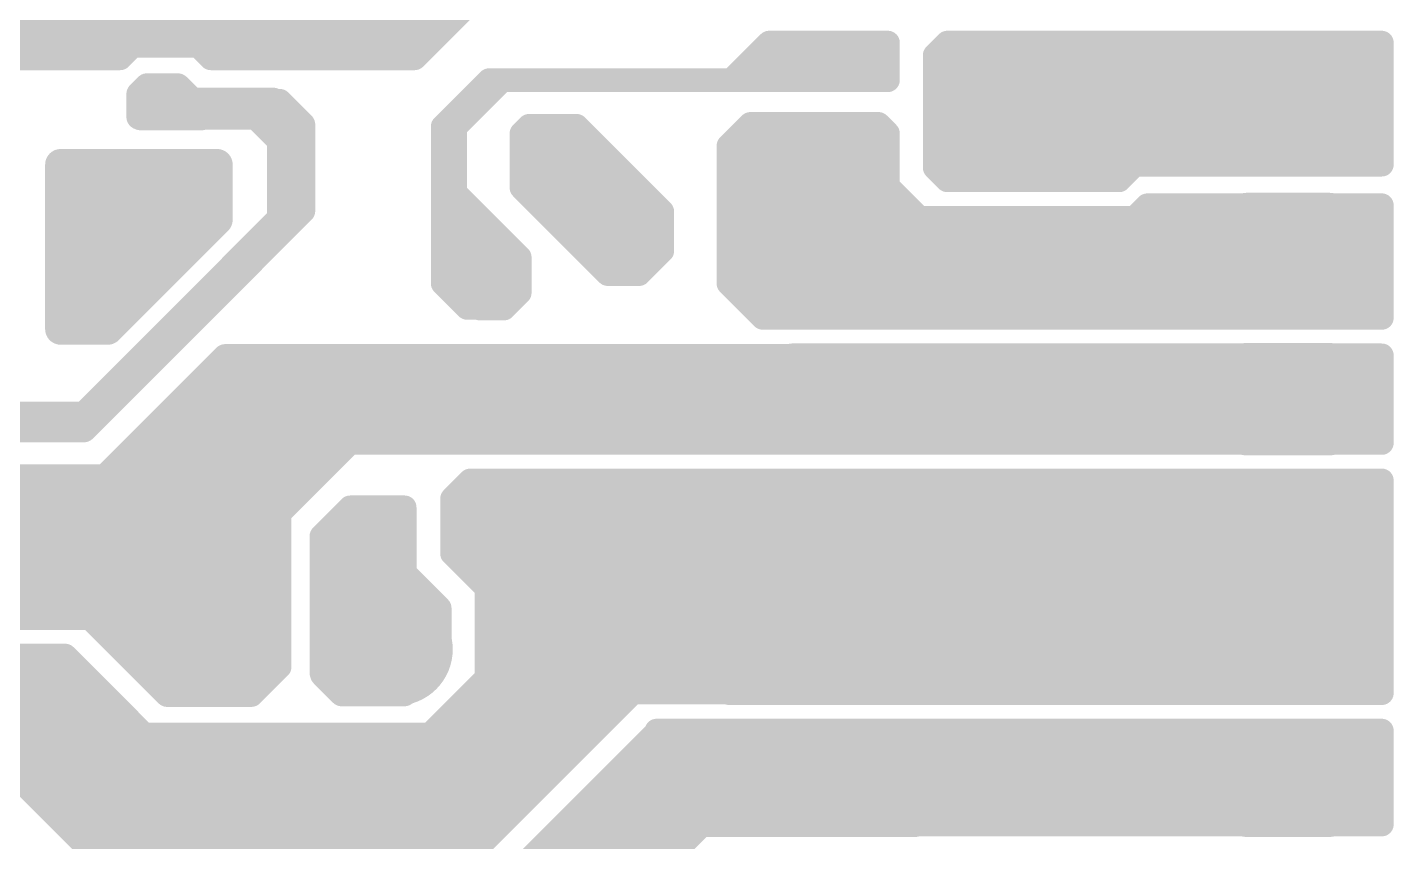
# Model space of a CAD drawing. Extents: x 13 to 23.9, y 0.2 to 11.6.
# Drawn here: x 21.697 to 23.882, y 8.892 to 10.194 of the extents above; entities that cross this region are included whole.
import ezdxf

# ---------------------------------------------------------------- set-up
doc = ezdxf.new("R2010")
doc.units = 0
doc.header["$MEASUREMENT"] = 0
doc.layers.add('BOTTOM', color=250, linetype='Continuous')
doc.layers.get('0').off()

# ---------------------------------------------------------------- blocks, each defined once
blk = doc.blocks.new('UNIT_DISC')
at = {"linetype": 'Continuous', "const_width": 0.5}
blk.add_lwpolyline([(0.25, 0, 1), (-0.25, 0, 1)], format="xyb", close=True, dxfattribs=at)
blk = doc.blocks.new('SHAPE_EL_1400_1400_0_0_0_0')
at = {"xscale": 0.14, "yscale": 0.14, "zscale": 0.14}
blk.add_blockref('UNIT_DISC', (0, 0), dxfattribs=at)
blk = doc.blocks.new('P_EX140Y140D18A')
at = {"layer": 'BOTTOM'}
blk.add_blockref('SHAPE_EL_1400_1400_0_0_0_0', (0, 0), dxfattribs=at)
blk = doc.blocks.new('D14')
for p in [(23.013, 9.965), (23.013, 9.365)]:
    blk.add_blockref('P_EX140Y140D18A', p)
blk = doc.blocks.new('D17')
for p in [(23.413, 10.015), (23.413, 9.415)]:
    blk.add_blockref('P_EX140Y140D18A', p)
blk = doc.blocks.new('D18')
for p in [(23.263, 10.615), (23.263, 10.015)]:
    blk.add_blockref('P_EX140Y140D18A', p)
blk = doc.blocks.new('D15')
for p in [(22.875, 10.587), (22.875, 9.987)]:
    blk.add_blockref('P_EX140Y140D18A', p)
blk = doc.blocks.new('SHAPE_EL_780_780_0_0_0_0')
at = {"xscale": 0.078, "yscale": 0.078, "zscale": 0.078}
blk.add_blockref('UNIT_DISC', (0, 0), dxfattribs=at)
blk = doc.blocks.new('P_EX78Y78D16A')
at = {"layer": 'BOTTOM'}
blk.add_blockref('SHAPE_EL_780_780_0_0_0_0', (0, 0), dxfattribs=at)
blk = doc.blocks.new('J42')
for p in [(23.05, 10.75), (23.05, 10.15)]:
    blk.add_blockref('P_EX78Y78D16A', p)
blk = doc.blocks.new('J39')
for p in [(22.425, 9.8), (22.425, 9.4)]:
    blk.add_blockref('P_EX78Y78D16A', p)
blk = doc.blocks.new('C29')
for p in [(22.525, 10), (22.525, 9.6)]:
    blk.add_blockref('P_EX78Y78D16A', p)
blk = doc.blocks.new('SHAPE_EL_880_880_0_0_0_0')
at = {"xscale": 0.088, "yscale": 0.088, "zscale": 0.088}
blk.add_blockref('UNIT_DISC', (0, 0), dxfattribs=at)
blk = doc.blocks.new('P_EX88Y88D17A')
at = {"layer": 'BOTTOM'}
blk.add_blockref('SHAPE_EL_880_880_0_0_0_0', (0, 0), dxfattribs=at)
blk = doc.blocks.new('R49')
for p in [(22.675, 9.837), (22.676, 9.437)]:
    blk.add_blockref('P_EX88Y88D17A', p)
blk = doc.blocks.new('D12')
for p in [(22.8, 9.362), (22.8, 8.762)]:
    blk.add_blockref('P_EX140Y140D18A', p)
blk = doc.blocks.new('J38')
for p in [(22.6, 9.1), (22.6, 8.6)]:
    blk.add_blockref('P_EX78Y78D16A', p)
blk = doc.blocks.new('SHAPE_EL_1200_1200_0_0_0_0')
at = {"xscale": 0.12, "yscale": 0.12, "zscale": 0.12}
blk.add_blockref('UNIT_DISC', (0, 0), dxfattribs=at)
blk = doc.blocks.new('P_EX120Y120D18A')
at = {"layer": 'BOTTOM'}
blk.add_blockref('SHAPE_EL_1200_1200_0_0_0_0', (0, 0), dxfattribs=at)
blk = doc.blocks.new('SHAPE_EL_1800_1800_0_0_0_0')
at = {"xscale": 0.18, "yscale": 0.18, "zscale": 0.18}
blk.add_blockref('UNIT_DISC', (0, 0), dxfattribs=at)
blk = doc.blocks.new('P_EX180Y180D18A')
at = {"layer": 'BOTTOM'}
blk.add_blockref('SHAPE_EL_1800_1800_0_0_0_0', (0, 0), dxfattribs=at)
blk = doc.blocks.new('SHAPE_EL_1000_1000_0_0_0_0')
at = {"xscale": 0.1, "yscale": 0.1, "zscale": 0.1}
blk.add_blockref('UNIT_DISC', (0, 0), dxfattribs=at)
blk = doc.blocks.new('P_EX100Y100D17A')
at = {"layer": 'BOTTOM'}
blk.add_blockref('SHAPE_EL_1000_1000_0_0_0_0', (0, 0), dxfattribs=at)
blk = doc.blocks.new('RL2')
for name, p in [('P_EX180Y180D18A', (21.912, 9.9)), ('P_EX100Y100D17A', (21.412, 9.75)), ('P_EX120Y120D18A', (21.312, 9.55)), ('P_EX100Y100D17A', (21.412, 9.35)), ('P_EX180Y180D18A', (22.012, 9.2)), ('P_EX180Y180D18A', (22.287, 9.2))]:
    blk.add_blockref(name, p)
blk = doc.blocks.new('P_EX100Y100D18A')
at = {"layer": 'BOTTOM'}
blk.add_blockref('SHAPE_EL_1000_1000_0_0_0_0', (0, 0), dxfattribs=at)
blk = doc.blocks.new('RL1')
for name, p in [('P_EX100Y100D17A', (21.305, 9.785)), ('P_EX100Y100D18A', (21.78, 9.785)), ('P_EX120Y120D18A', (21.225, 9.55)), ('P_EX100Y100D17A', (21.305, 9.31)), ('P_EX120Y120D18A', (21.78, 9.31))]:
    blk.add_blockref(name, p)
blk = doc.blocks.new('SHAPE_RR_2200_1800_0_0_0_0')
for points in [[(-0.065, -0.09), (0.065, -0.09), (-0.065, 0.09), (0.065, 0.09)], [(-0.11, -0.045), (0.11, -0.045), (-0.11, 0.045), (0.11, 0.045)]]:
    blk.add_solid(points)
at = {"xscale": 0.09, "yscale": 0.09, "zscale": 0.09}
for p in [(-0.065, 0.045), (0.065, 0.045), (-0.065, -0.045), (0.065, -0.045)]:
    blk.add_blockref('UNIT_DISC', p, dxfattribs=at)
blk = doc.blocks.new('P_RX220Y180D16A')
at = {"layer": 'BOTTOM'}
blk.add_blockref('SHAPE_RR_2200_1800_0_0_0_0', (0, 0), dxfattribs=at)
blk = doc.blocks.new('D13')
for p in [(23.213, 9.365), (23.213, 8.765)]:
    blk.add_blockref('P_EX140Y140D18A', p)
blk = doc.blocks.new('J34')
for p in [(21.925, 10.575), (21.925, 10.075)]:
    blk.add_blockref('P_EX78Y78D16A', p)
blk = doc.blocks.new('POLY_S28_L2_26324')
at = {"layer": 'BOTTOM'}
for points in [[(22.5, 10.3), (21.962, 10.175), (20.875, 10.3)], [(21.962, 10.175), (21.025, 10.137), (20.875, 10.3)], [(22.325, 10.137), (21.962, 10.175), (22.5, 10.3)], [(21.875, 10.162), (21.025, 10.137), (21.962, 10.175)], [(22, 10.137), (21.962, 10.175), (22.325, 10.137)], [(21.825, 10.137), (21.025, 10.137), (21.875, 10.162)]]:
    blk.add_solid(points, dxfattribs=at)
blk = doc.blocks.new('POLY_S24_L2_26318')
at = {"layer": 'BOTTOM'}
for points in [[(22.9, 9.475), (22.675, 9.125), (22.4, 9.462)], [(22.9, 9.125), (22.675, 9.125), (22.9, 9.475)], [(22.4, 9.462), (22.675, 9.125), (22.375, 9.437)], [(22.375, 9.437), (22.675, 9.125), (22.362, 9.362)], [(22.362, 9.362), (22.675, 9.125), (22.437, 9.3)], [(22.437, 9.3), (22.675, 9.125), (22.425, 9.15)], [(21.75, 9.187), (21.887, 9.062), (20.775, 9.187)], [(21.887, 9.062), (21.65, 9.025), (20.775, 9.187)], [(22.425, 9.15), (22.675, 9.125), (22.35, 9.062)], [(22.675, 9.125), (22.562, 9.025), (22.35, 9.062)], [(22.562, 9.025), (21.65, 9.025), (21.887, 9.062)], [(22.35, 9.062), (22.562, 9.025), (21.887, 9.062)], [(21.812, 8.862), (21.65, 9.025), (22.4, 8.862)], [(22.4, 8.862), (21.65, 9.025), (22.562, 9.025)]]:
    blk.add_solid(points, dxfattribs=at)
blk = doc.blocks.new('POLY_S5_L2_26300')
at = {"layer": 'BOTTOM'}
for points in [[(22.006, 9.978), (21.849, 9.744), (21.759, 9.981)], [(21.759, 9.981), (21.849, 9.744), (21.759, 9.831)], [(22, 9.908), (21.849, 9.744), (22.006, 9.978)]]:
    blk.add_solid(points, dxfattribs=at)
blk = doc.blocks.new('POLY_S8_L2_26316')
at = {"layer": 'BOTTOM'}
for points in [[(22.062, 9.55), (22.1, 9.4), (21.8, 9.25)], [(22.212, 9.55), (22.1, 9.4), (22.062, 9.55)], [(22.187, 9.5), (22.1, 9.4), (22.212, 9.55)], [(21.8, 9.25), (22.1, 9.4), (21.912, 9.125)], [(21.912, 9.125), (22.1, 9.4), (22.037, 9.125)], [(22.037, 9.125), (22.1, 9.4), (22.1, 9.175)]]:
    blk.add_solid(points, dxfattribs=at)
blk = doc.blocks.new('POLY_S9_L2_26454')
at = {"layer": 'BOTTOM'}
for points in [[(22.012, 9.663), (22.15, 9.538), (21.825, 9.476)], [(22.912, 9.676), (22.15, 9.538), (22.012, 9.663)], [(22.912, 9.526), (22.15, 9.538), (22.912, 9.676)], [(21.912, 9.263), (21.825, 9.476), (22.15, 9.538)], [(21.687, 9.476), (21.825, 9.476), (21.6, 9.388)], [(21.6, 9.388), (21.825, 9.476), (21.6, 9.251)], [(21.6, 9.251), (21.825, 9.476), (21.912, 9.263)]]:
    blk.add_solid(points, dxfattribs=at)
blk = doc.blocks.new('POLY_S15_L2_26317')
at = {"layer": 'BOTTOM'}
for points in [[(22.712, 9.075), (22.775, 8.912), (22.437, 8.8)], [(22.887, 9.062), (22.775, 8.912), (22.712, 9.075)], [(22.862, 8.925), (22.775, 8.912), (22.887, 9.062)], [(21.3, 8.962), (21.587, 8.675), (21.2, 8.962)], [(21.2, 8.962), (21.587, 8.675), (21.212, 8.787)], [(22.475, 8.625), (22.15, 8.625), (22.775, 8.912)], [(22.775, 8.912), (22.15, 8.625), (22.437, 8.8)], [(21.5, 8.5), (21.212, 8.787), (22.025, 8.5)], [(21.212, 8.787), (21.587, 8.675), (22.025, 8.5)], [(22, 8.8), (22.437, 8.8), (21.875, 8.675)], [(22.437, 8.8), (22.15, 8.625), (21.875, 8.675)], [(22.025, 8.5), (21.587, 8.675), (22.15, 8.625)], [(21.875, 8.675), (22.15, 8.625), (21.587, 8.675)]]:
    blk.add_solid(points, dxfattribs=at)
blk = doc.blocks.new('POLY_S8_L2_26332')
at = {"layer": 'BOTTOM'}
for points in [[(22.27, 10.43), (23.35, 10.225), (22.105, 10.285)], [(23.345, 10.425), (23.35, 10.225), (22.27, 10.43)], [(22.125, 10.15), (22.105, 10.285), (22.18, 10.155)], [(22.18, 10.155), (22.105, 10.285), (22.27, 10.235)], [(22.27, 10.235), (22.105, 10.285), (23.235, 10.23)], [(23.235, 10.23), (22.105, 10.285), (23.35, 10.225)]]:
    blk.add_solid(points, dxfattribs=at)
blk = doc.blocks.new('POLY_S4_L2_26320')
at = {"layer": 'BOTTOM'}
blk.add_solid([(22.825, 8.925), (23.425, 8.912), (22.875, 9.062), (23.425, 9.062)], dxfattribs=at)
blk = doc.blocks.new('POLY_S10_L2_26315')
at = {"layer": 'BOTTOM'}
for points in [[(22.3, 9.325), (22.162, 9.162), (22.3, 9.425)], [(22.3, 9.425), (22.162, 9.162), (22.225, 9.425)], [(22.225, 9.425), (22.162, 9.162), (22.162, 9.387)], [(22.362, 9.275), (22.162, 9.162), (22.3, 9.325)], [(22.362, 9.187), (22.162, 9.162), (22.362, 9.275)], [(22.312, 9.125), (22.162, 9.162), (22.362, 9.187)], [(22.212, 9.125), (22.162, 9.162), (22.312, 9.125)]]:
    blk.add_solid(points, dxfattribs=at)
blk = doc.blocks.new('POLY_S4_L2_26322')
at = {"layer": 'BOTTOM'}
blk.add_solid([(22.875, 9.537), (23.475, 9.525), (22.862, 9.675), (23.475, 9.662)], dxfattribs=at)
blk = doc.blocks.new('POLY_S12_L2_26333')
at = {"layer": 'BOTTOM'}
for points in [[(22.863, 10.045), (23.088, 9.93), (22.813, 10.01)], [(23.053, 10.045), (23.088, 9.93), (22.863, 10.045)], [(23.073, 10.035), (23.088, 9.93), (23.053, 10.045)], [(22.813, 10.01), (23.088, 9.93), (22.818, 9.88)], [(22.818, 9.88), (23.088, 9.93), (22.973, 9.725)], [(23.128, 9.89), (22.973, 9.725), (23.088, 9.93)], [(23.678, 9.73), (22.973, 9.725), (23.703, 9.905)], [(23.703, 9.905), (22.973, 9.725), (23.458, 9.88)], [(23.503, 9.905), (23.703, 9.905), (23.458, 9.88)], [(23.458, 9.88), (22.973, 9.725), (23.128, 9.89)]]:
    blk.add_solid(points, dxfattribs=at)
blk = doc.blocks.new('POLY_S4_L2_26321')
at = {"layer": 'BOTTOM'}
blk.add_solid([(22.875, 9.125), (23.462, 9.125), (22.887, 9.462), (23.462, 9.475)], dxfattribs=at)
blk = doc.blocks.new('POLY_S7_L2_26334')
at = {"layer": 'BOTTOM'}
for points in [[(23.148, 10.165), (23.688, 10.17), (23.153, 9.955)], [(23.153, 9.955), (23.688, 10.17), (23.178, 9.945)], [(23.178, 9.945), (23.688, 10.17), (23.448, 9.945)], [(23.448, 9.945), (23.688, 10.17), (23.488, 9.98)], [(23.488, 9.98), (23.688, 10.17), (23.693, 9.98)]]:
    blk.add_solid(points, dxfattribs=at)
blk = doc.blocks.new('POLY_S4_L2_26347')
at = {"layer": 'BOTTOM'}
blk.add_solid([(23.588, 9.975), (23.863, 9.975), (23.588, 10.175), (23.863, 10.175)], dxfattribs=at)
blk = doc.blocks.new('POLY_S4_L2_26348')
at = {"layer": 'BOTTOM'}
blk.add_solid([(23.6, 9.737), (23.863, 9.737), (23.6, 9.912), (23.863, 9.912)], dxfattribs=at)
blk = doc.blocks.new('POLY_S4_L2_26349')
at = {"layer": 'BOTTOM'}
blk.add_solid([(23.613, 9.525), (23.863, 9.525), (23.613, 9.675), (23.863, 9.675)], dxfattribs=at)
blk = doc.blocks.new('POLY_S4_L2_26350')
at = {"layer": 'BOTTOM'}
blk.add_solid([(23.613, 9.125), (23.863, 9.125), (23.625, 9.475), (23.863, 9.475)], dxfattribs=at)
blk = doc.blocks.new('POLY_S4_L2_26365')
at = {"layer": 'BOTTOM'}
blk.add_solid([(23.418, 9.53), (23.718, 9.53), (23.433, 9.665), (23.713, 9.67)], dxfattribs=at)
blk = doc.blocks.new('POLY_S4_L2_26366')
at = {"layer": 'BOTTOM'}
blk.add_solid([(23.428, 9.135), (23.713, 9.135), (23.418, 9.46), (23.718, 9.47)], dxfattribs=at)
blk = doc.blocks.new('POLY_S4_L2_26351')
at = {"layer": 'BOTTOM'}
blk.add_solid([(23.6, 8.912), (23.863, 8.912), (23.613, 9.075), (23.863, 9.075)], dxfattribs=at)
blk = doc.blocks.new('POLY_S4_L2_26367')
at = {"layer": 'BOTTOM'}
blk.add_solid([(23.378, 8.925), (23.718, 8.925), (23.373, 9.07), (23.718, 9.07)], dxfattribs=at)

msp = doc.modelspace()

# ---------------------------------------------------------------- linework, layer by layer
at = {"layer": 'BOTTOM', "linetype": 'Continuous'}
for points, const_width in [([(22.316, 10.145), (22.401, 10.23)], 0.038), ([(22.823, 10.11), (22.883, 10.17)], 0.038), ([(22.883, 10.17), (22.971, 10.17)], 0.038), ([(22.948, 10.17), (23.038, 10.17)], 0.038), ([(22.998, 10.17), (23.073, 10.17)], 0.038), ([(23.038, 10.11), (23.038, 10.17)], 0.038), ([(23.073, 10.11), (23.073, 10.17)], 0.038), ([(23.148, 10.15), (23.168, 10.17)], 0.038), ([(23.168, 10.17), (23.518, 10.17)], 0.038), ([(23.398, 10.17), (23.713, 10.17)], 0.038), ([(23.432, 9.976), (23.432, 10.168)], 0.038), ([(23.713, 10.17), (23.863, 10.17)], 0.038), ([(23.863, 9.975), (23.863, 10.17)], 0.038), ([(21.105, 10.145), (21.695, 10.145)], 0.038), ([(21.675, 10.145), (21.845, 10.145)], 0.038), ([(21.845, 10.145), (21.865, 10.165)], 0.038), ([(21.865, 10.165), (21.97, 10.165)], 0.038), ([(21.97, 10.165), (21.99, 10.145)], 0.038), ([(21.99, 10.145), (22.195, 10.145)], 0.038), ([(22.07, 10.145), (22.195, 10.145)], 0.038), ([(22.188, 10.145), (22.316, 10.145)], 0.038), ([(23.148, 9.97), (23.148, 10.15)], 0.038), ([(22.87, 10.137), (22.95, 10.137)], 0.038), ([(22.953, 10.14), (23.063, 10.14)], 0.038), ([(21.875, 10.076), (21.9, 10.101)], 0.04), ([(21.875, 10.088), (21.888, 10.101)], 0.04), ([(21.876, 10.081), (21.895, 10.1)], 0.038), ([(21.88, 10.085), (21.895, 10.1)], 0.038), ([(21.888, 10.101), (21.9, 10.101)], 0.04), ([(21.895, 10.1), (21.93, 10.1)], 0.038), ([(21.895, 10.1), (21.915, 10.1)], 0.038), ([(21.9, 10.101), (21.912, 10.101)], 0.04), ([(21.9, 10.101), (21.937, 10.101)], 0.04), ([(21.915, 10.1), (21.94, 10.1)], 0.038), ([(21.937, 10.101), (21.962, 10.076)], 0.04), ([(21.94, 10.1), (21.96, 10.08)], 0.038), ([(22.361, 10.036), (22.435, 10.11)], 0.038), ([(22.381, 10.035), (22.456, 10.11)], 0.038), ([(22.435, 10.11), (22.823, 10.11)], 0.038), ([(22.793, 10.11), (23.038, 10.11)], 0.038), ([(23.028, 10.11), (23.073, 10.11)], 0.038), ([(21.875, 10.063), (21.875, 10.088)], 0.04), ([(21.876, 10.05), (21.876, 10.081)], 0.038), ([(21.962, 10.079), (22.073, 10.079)], 0.038), ([(22.059, 10.079), (22.09, 10.079)], 0.038), ([(22.09, 10.079), (22.131, 10.038)], 0.038), ([(21.875, 10.051), (21.875, 10.076)], 0.04), ([(21.976, 10.049), (22.004, 10.077)], 0.038), ([(22.05, 10.076), (22.1, 10.076)], 0.04), ([(22.1, 10.076), (22.137, 10.039)], 0.04), ([(21.875, 10.051), (22.075, 10.051)], 0.04), ([(21.877, 10.049), (21.976, 10.049)], 0.038), ([(21.9, 10.051), (22.062, 10.051)], 0.04), ([(22.062, 10.051), (22.1, 10.013)], 0.04), ([(22.087, 10.051), (22.112, 10.026)], 0.04), ([(22.131, 9.91), (22.131, 10.038)], 0.038), ([(22.137, 9.901), (22.137, 10.039)], 0.04), ([(22.361, 9.785), (22.361, 10.036)], 0.038), ([(22.362, 9.862), (22.362, 10.037)], 0.038), ([(22.381, 9.875), (22.381, 10.035)], 0.038), ([(22.487, 10.025), (22.499, 10.037)], 0.038), ([(22.499, 10.037), (22.575, 10.037)], 0.038), ([(22.5, 10.037), (22.575, 10.037)], 0.038), ([(22.575, 10.037), (22.687, 9.925)], 0.038), ([(22.575, 10.037), (22.712, 9.9)], 0.038), ([(22.818, 10.005), (22.853, 10.04)], 0.038), ([(22.853, 10.04), (23.058, 10.04)], 0.038), ([(23.058, 10.04), (23.073, 10.025)], 0.038), ([(22.1, 9.889), (22.1, 10.013)], 0.04), ([(22.112, 10.001), (22.112, 10.026)], 0.04), ([(22.487, 9.938), (22.487, 10.025)], 0.038), ([(23.073, 9.96), (23.073, 10.025)], 0.038), ([(23.073, 10.01), (23.073, 10.02)], 0.038), ([(23.073, 9.94), (23.073, 10.02)], 0.038), ([(22.511, 9.981), (22.537, 10.007)], 0.038), ([(22.537, 10.007), (22.559, 10.007)], 0.038), ([(22.559, 10.007), (22.671, 9.895)], 0.038), ([(22.818, 9.88), (22.818, 10.005)], 0.038), ([(21.75, 9.712), (21.75, 9.975)], 0.05), ([(21.75, 9.975), (21.937, 9.975)], 0.05), ([(21.862, 9.975), (22, 9.975)], 0.05), ([(22, 9.887), (22, 9.975)], 0.05), ([(22.511, 9.957), (22.511, 9.981)], 0.038), ([(22.533, 9.977), (22.643, 9.867)], 0.038), ([(22.533, 9.977), (22.561, 9.977)], 0.038), ([(22.561, 9.977), (22.669, 9.869)], 0.038), ([(23.148, 9.97), (23.168, 9.95)], 0.038), ([(23.363, 9.975), (23.713, 9.975)], 0.038), ([(23.443, 9.95), (23.468, 9.975)], 0.038), ([(23.468, 9.975), (23.538, 9.975)], 0.038), ([(23.698, 9.975), (23.863, 9.975)], 0.038), ([(21.787, 9.737), (21.787, 9.95)], 0.05), ([(22.511, 9.957), (22.652, 9.816)], 0.038), ([(23.168, 9.95), (23.443, 9.95)], 0.038), ([(21.95, 9.925), (21.962, 9.937)], 0.05), ([(21.95, 9.887), (21.95, 9.925)], 0.05), ([(22.379, 9.932), (22.484, 9.827)], 0.038), ([(22.487, 9.938), (22.625, 9.8)], 0.038), ([(23.068, 9.945), (23.123, 9.89)], 0.038), ([(23.073, 9.94), (23.123, 9.89)], 0.038), ([(21.79, 9.569), (22.125, 9.904)], 0.038), ([(22.125, 9.904), (22.131, 9.91)], 0.038), ([(22.687, 9.812), (22.687, 9.925)], 0.038), ([(22.818, 9.785), (22.818, 9.92)], 0.038), ([(23.468, 9.89), (23.488, 9.91)], 0.038), ([(23.488, 9.91), (23.733, 9.91)], 0.038), ([(23.533, 9.91), (23.743, 9.91)], 0.038), ([(23.658, 9.91), (23.863, 9.91)], 0.038), ([(23.863, 9.73), (23.863, 9.91)], 0.038), ([(21.787, 9.551), (22.137, 9.901)], 0.04), ([(21.787, 9.576), (22.1, 9.889)], 0.04), ([(21.812, 9.749), (21.95, 9.887)], 0.05), ([(21.815, 9.9), (21.85, 9.9)], 0.038), ([(21.825, 9.712), (22, 9.887)], 0.05), ([(22.385, 9.893), (22.456, 9.822)], 0.038), ([(22.671, 9.878), (22.671, 9.895)], 0.038), ([(22.712, 9.837), (22.712, 9.9)], 0.038), ([(23.123, 9.89), (23.468, 9.89)], 0.038), ([(22.362, 9.862), (22.424, 9.8)], 0.038), ([(22.381, 9.875), (22.478, 9.778)], 0.038), ([(22.562, 9.876), (22.625, 9.813)], 0.04), ([(22.643, 9.85), (22.671, 9.878)], 0.038), ([(22.643, 9.85), (22.643, 9.867)], 0.038), ([(22.818, 9.88), (22.968, 9.73)], 0.038), ([(21.8, 9.787), (21.8, 9.85)], 0.05), ([(21.8, 9.85), (21.825, 9.825)], 0.05), ([(21.825, 9.825), (21.862, 9.825)], 0.05), ([(22.371, 9.809), (22.371, 9.822)], 0.038), ([(22.456, 9.778), (22.456, 9.822)], 0.038), ([(22.484, 9.77), (22.484, 9.827)], 0.038), ([(22.652, 9.816), (22.669, 9.816)], 0.038), ([(22.675, 9.8), (22.712, 9.837)], 0.038), ([(22.833, 9.795), (22.833, 9.83)], 0.038), ([(22.838, 9.83), (22.923, 9.745)], 0.038), ([(22.371, 9.809), (22.41, 9.77)], 0.038), ([(22.424, 9.8), (22.425, 9.8)], 0.038), ([(22.625, 9.8), (22.675, 9.8)], 0.038), ([(22.833, 9.795), (22.883, 9.745)], 0.038), ([(21.8, 9.787), (21.812, 9.775)], 0.05), ([(22.361, 9.785), (22.4, 9.746)], 0.038), ([(22.448, 9.77), (22.456, 9.778)], 0.038), ([(22.478, 9.767), (22.478, 9.778)], 0.038), ([(22.818, 9.785), (22.873, 9.73)], 0.038), ([(21.812, 9.737), (21.812, 9.749)], 0.05), ([(22.41, 9.77), (22.448, 9.77)], 0.038), ([(22.459, 9.745), (22.484, 9.77)], 0.038), ([(22.459, 9.748), (22.478, 9.767)], 0.038), ([(21.787, 9.737), (21.812, 9.737)], 0.05), ([(22.4, 9.746), (22.459, 9.746)], 0.038), ([(22.42, 9.745), (22.459, 9.745)], 0.038), ([(22.459, 9.746), (22.459, 9.748)], 0.038), ([(22.873, 9.73), (23.163, 9.73)], 0.038), ([(22.923, 9.745), (22.958, 9.745)], 0.038), ([(22.968, 9.73), (23.863, 9.73)], 0.038), ([(23.278, 9.73), (23.713, 9.73)], 0.038), ([(23.718, 9.73), (23.863, 9.73)], 0.038), ([(21.75, 9.712), (21.825, 9.712)], 0.05), ([(21.79, 9.57), (21.92, 9.7)], 0.038), ([(21.82, 9.475), (22.013, 9.668)], 0.04), ([(22.013, 9.668), (23.862, 9.668)], 0.04), ([(22.919, 9.67), (23.368, 9.67)], 0.038), ([(23.368, 9.67), (23.713, 9.67)], 0.038), ([(23.432, 9.53), (23.432, 9.67)], 0.038), ([(23.688, 9.67), (23.863, 9.67)], 0.038), ([(23.863, 9.53), (23.863, 9.67)], 0.038), ([(21.75, 9.3), (22.05, 9.6)], 0.038), ([(22.05, 9.6), (22.825, 9.6)], 0.038), ([(22.1, 9.418), (22.299, 9.617)], 0.038), ([(21.638, 9.576), (21.787, 9.576)], 0.04), ([(21.63, 9.57), (21.72, 9.57)], 0.038), ([(21.718, 9.569), (21.79, 9.569)], 0.038), ([(21.72, 9.57), (21.79, 9.57)], 0.038), ([(21.662, 9.551), (21.787, 9.551)], 0.04), ([(21.807, 9.25), (22.087, 9.53)], 0.038), ([(22.087, 9.53), (22.919, 9.53)], 0.038), ([(22.907, 9.53), (23.389, 9.53)], 0.038), ([(23.378, 9.53), (23.713, 9.53)], 0.038), ([(23.688, 9.53), (23.863, 9.53)], 0.038), ([(21.6, 9.388), (21.688, 9.476)], 0.04), ([(21.688, 9.476), (21.875, 9.476)], 0.04), ([(22.376, 9.441), (22.405, 9.47)], 0.038), ([(22.405, 9.47), (22.564, 9.47)], 0.038), ([(22.54, 9.47), (22.983, 9.47)], 0.038), ([(22.88, 9.47), (23.413, 9.47)], 0.038), ([(23.383, 9.47), (23.713, 9.47)], 0.038), ([(23.432, 9.246), (23.432, 9.47)], 0.038), ([(23.548, 9.47), (23.863, 9.47)], 0.038), ([(23.863, 9.13), (23.863, 9.47)], 0.038), ([(22.167, 9.381), (22.213, 9.427)], 0.038), ([(22.213, 9.427), (22.3, 9.427)], 0.038), ([(22.3, 9.322), (22.3, 9.427)], 0.038), ([(22.376, 9.353), (22.376, 9.441)], 0.038), ([(22.1, 9.172), (22.1, 9.418)], 0.038), ([(22.167, 9.196), (22.167, 9.381)], 0.038), ([(22.376, 9.353), (22.431, 9.298)], 0.038), ([(22.938, 9.35), (23.338, 9.35)], 0.038), ([(22.3, 9.322), (22.356, 9.266)], 0.038), ([(22.431, 9.154), (22.431, 9.298)], 0.038), ([(21.774, 9.273), (21.92, 9.127)], 0.038), ([(23.432, 9.13), (23.432, 9.27)], 0.038), ([(21.6, 9.251), (21.837, 9.251)], 0.04), ([(22.356, 9.184), (22.356, 9.266)], 0.038), ([(23.432, 9.23), (23.432, 9.262)], 0.038), ([(22.7, 9.23), (23.432, 9.23)], 0.038), ([(22.167, 9.162), (22.167, 9.207)], 0.038), ([(20.718, 9.19), (21.757, 9.19)], 0.038), ([(21.178, 9.19), (21.757, 9.19)], 0.038), ([(21.757, 9.19), (21.883, 9.064)], 0.038), ([(21.757, 9.19), (21.877, 9.07)], 0.038), ([(22.3, 9.128), (22.356, 9.184)], 0.038), ([(22.055, 9.127), (22.1, 9.172)], 0.038), ([(22.168, 9.159), (22.199, 9.128)], 0.038), ([(22.341, 9.064), (22.431, 9.154)], 0.038), ([(21.92, 9.127), (22.009, 9.127)], 0.038), ([(21.984, 9.127), (22.055, 9.127)], 0.038), ([(22.199, 9.128), (22.3, 9.128)], 0.038), ([(22.397, 8.863), (22.665, 9.131)], 0.038), ([(22.665, 9.131), (22.835, 9.131)], 0.038), ([(22.819, 9.13), (23.281, 9.13)], 0.038), ([(23.283, 9.13), (23.713, 9.13)], 0.038), ([(23.588, 9.13), (23.863, 9.13)], 0.038), ([(21.883, 9.064), (22.341, 9.064)], 0.038), ([(22.439, 8.804), (22.703, 9.068)], 0.038), ([(22.703, 9.07), (22.855, 9.07)], 0.038), ([(22.703, 9.068), (22.703, 9.07)], 0.038), ([(22.826, 9.07), (23.343, 9.07)], 0.038), ([(23.343, 9.07), (23.713, 9.07)], 0.038), ([(23.613, 9.07), (23.863, 9.07)], 0.038), ([(23.863, 8.92), (23.863, 9.07)], 0.038), ([(21.646, 9.03), (21.813, 8.863)], 0.038), ([(22.678, 9.034), (23.348, 9.034)], 0.038), ([(23.075, 8.92), (23.423, 8.92)], 0.038), ([(23.343, 8.92), (23.713, 8.92)], 0.038), ([(23.433, 8.92), (23.863, 8.92)], 0.038), ([(22.485, 8.629), (22.775, 8.919)], 0.038), ([(22.775, 8.919), (22.947, 8.919)], 0.038), ([(22.907, 8.919), (23.117, 8.919)], 0.038)]:
    msp.add_lwpolyline(points, dxfattribs=dict(at, const_width=const_width))

# ---------------------------------------------------------------- block references
for name, p in [('J42', (0, 0)), ('D18', (0, 0)), ('D15', (0, 0)), ('J34', (0, 0)), ('POLY_S8_L2_26332', (0, 0)), ('POLY_S28_L2_26324', (0, 0)), ('POLY_S7_L2_26334', (0, 0)), ('POLY_S4_L2_26347', (0, 0)), ('P_RX220Y180D16A', (23.713, 10.07)), ('D17', (0, 0)), ('C29', (0, 0)), ('POLY_S12_L2_26333', (0, 0)), ('D14', (0, 0)), ('RL2', (0, 0)), ('POLY_S5_L2_26300', (0, 0)), ('P_RX220Y180D16A', (23.713, 9.84)), ('POLY_S4_L2_26348', (0, 0)), ('R49', (0, 0)), ('RL1', (0, 0)), ('J39', (0, 0)), ('P_RX220Y180D16A', (23.713, 9.6)), ('POLY_S9_L2_26454', (0, 0)), ('POLY_S4_L2_26322', (0, 0)), ('POLY_S4_L2_26365', (0, 0)), ('POLY_S4_L2_26349', (0, 0)), ('POLY_S8_L2_26316', (0, 0)), ('POLY_S24_L2_26318', (0, 0)), ('POLY_S4_L2_26321', (0, 0)), ('POLY_S4_L2_26366', (0, 0)), ('P_RX220Y180D16A', (23.713, 9.39)), ('POLY_S4_L2_26350', (0, 0)), ('POLY_S10_L2_26315', (0, 0)), ('D12', (0, 0)), ('D13', (0, 0)), ('P_RX220Y180D16A', (23.713, 9.21)), ('J38', (0, 0)), ('POLY_S15_L2_26317', (0, 0)), ('POLY_S4_L2_26367', (0, 0)), ('POLY_S4_L2_26351', (0, 0)), ('P_RX220Y180D16A', (23.713, 8.99)), ('POLY_S4_L2_26320', (0, 0))]:
    msp.add_blockref(name, p)
at = {"layer": 'BOTTOM'}
for p, xscale, yscale, zscale in [((22.883, 10.17), 0.038, 0.038, 0.038), ((22.883, 10.17), 0.038, 0.038, 0.038), ((22.948, 10.17), 0.038, 0.038, 0.038), ((22.971, 10.17), 0.038, 0.038, 0.038), ((22.998, 10.17), 0.038, 0.038, 0.038), ((23.038, 10.17), 0.038, 0.038, 0.038), ((23.038, 10.17), 0.038, 0.038, 0.038), ((23.073, 10.17), 0.038, 0.038, 0.038), ((23.073, 10.17), 0.038, 0.038, 0.038), ((23.168, 10.17), 0.038, 0.038, 0.038), ((23.168, 10.17), 0.038, 0.038, 0.038), ((23.398, 10.17), 0.038, 0.038, 0.038), ((23.432, 10.168), 0.038, 0.038, 0.038), ((23.518, 10.17), 0.038, 0.038, 0.038), ((23.713, 10.17), 0.038, 0.038, 0.038), ((23.713, 10.17), 0.038, 0.038, 0.038), ((23.863, 10.17), 0.038, 0.038, 0.038), ((23.863, 10.17), 0.038, 0.038, 0.038), ((21.695, 10.145), 0.038, 0.038, 0.038), ((21.845, 10.145), 0.038, 0.038, 0.038), ((21.845, 10.145), 0.038, 0.038, 0.038), ((21.865, 10.165), 0.038, 0.038, 0.038), ((21.865, 10.165), 0.038, 0.038, 0.038), ((21.97, 10.165), 0.038, 0.038, 0.038), ((21.97, 10.165), 0.038, 0.038, 0.038), ((21.99, 10.145), 0.038, 0.038, 0.038), ((21.99, 10.145), 0.038, 0.038, 0.038), ((22.07, 10.145), 0.038, 0.038, 0.038), ((22.188, 10.145), 0.038, 0.038, 0.038), ((22.195, 10.145), 0.038, 0.038, 0.038), ((22.195, 10.145), 0.038, 0.038, 0.038), ((22.316, 10.145), 0.038, 0.038, 0.038), ((22.316, 10.145), 0.038, 0.038, 0.038), ((23.148, 10.15), 0.038, 0.038, 0.038), ((23.148, 10.15), 0.038, 0.038, 0.038), ((22.87, 10.137), 0.038, 0.038, 0.038), ((22.95, 10.137), 0.038, 0.038, 0.038), ((22.953, 10.14), 0.038, 0.038, 0.038), ((23.063, 10.14), 0.038, 0.038, 0.038), ((21.888, 10.101), 0.04, 0.04, 0.04), ((21.888, 10.101), 0.04, 0.04, 0.04), ((21.895, 10.1), 0.038, 0.038, 0.038), ((21.895, 10.1), 0.038, 0.038, 0.038), ((21.895, 10.1), 0.038, 0.038, 0.038), ((21.895, 10.1), 0.038, 0.038, 0.038), ((21.9, 10.101), 0.04, 0.04, 0.04), ((21.9, 10.101), 0.04, 0.04, 0.04), ((21.9, 10.101), 0.04, 0.04, 0.04), ((21.9, 10.101), 0.04, 0.04, 0.04), ((21.912, 10.101), 0.04, 0.04, 0.04), ((21.915, 10.1), 0.038, 0.038, 0.038), ((21.915, 10.1), 0.038, 0.038, 0.038), ((21.93, 10.1), 0.038, 0.038, 0.038), ((21.937, 10.101), 0.04, 0.04, 0.04), ((21.937, 10.101), 0.04, 0.04, 0.04), ((21.94, 10.1), 0.038, 0.038, 0.038), ((21.94, 10.1), 0.038, 0.038, 0.038), ((22.435, 10.11), 0.038, 0.038, 0.038), ((22.435, 10.11), 0.038, 0.038, 0.038), ((22.456, 10.11), 0.038, 0.038, 0.038), ((22.793, 10.11), 0.038, 0.038, 0.038), ((22.823, 10.11), 0.038, 0.038, 0.038), ((22.823, 10.11), 0.038, 0.038, 0.038), ((23.028, 10.11), 0.038, 0.038, 0.038), ((23.038, 10.11), 0.038, 0.038, 0.038), ((23.038, 10.11), 0.038, 0.038, 0.038), ((23.073, 10.11), 0.038, 0.038, 0.038), ((23.073, 10.11), 0.038, 0.038, 0.038), ((21.875, 10.088), 0.04, 0.04, 0.04), ((21.875, 10.088), 0.04, 0.04, 0.04), ((21.876, 10.081), 0.038, 0.038, 0.038), ((21.876, 10.081), 0.038, 0.038, 0.038), ((21.88, 10.085), 0.038, 0.038, 0.038), ((21.96, 10.08), 0.038, 0.038, 0.038), ((21.962, 10.079), 0.038, 0.038, 0.038), ((22.059, 10.079), 0.038, 0.038, 0.038), ((22.073, 10.079), 0.038, 0.038, 0.038), ((22.09, 10.079), 0.038, 0.038, 0.038), ((22.09, 10.079), 0.038, 0.038, 0.038), ((21.875, 10.076), 0.04, 0.04, 0.04), ((21.875, 10.076), 0.04, 0.04, 0.04), ((21.875, 10.063), 0.04, 0.04, 0.04), ((21.962, 10.076), 0.04, 0.04, 0.04), ((22.004, 10.077), 0.038, 0.038, 0.038), ((22.05, 10.076), 0.04, 0.04, 0.04), ((22.1, 10.076), 0.04, 0.04, 0.04), ((22.1, 10.076), 0.04, 0.04, 0.04), ((21.875, 10.051), 0.04, 0.04, 0.04), ((21.875, 10.051), 0.04, 0.04, 0.04), ((21.876, 10.05), 0.038, 0.038, 0.038), ((21.877, 10.049), 0.038, 0.038, 0.038), ((21.9, 10.051), 0.04, 0.04, 0.04), ((21.976, 10.049), 0.038, 0.038, 0.038), ((21.976, 10.049), 0.038, 0.038, 0.038), ((22.062, 10.051), 0.04, 0.04, 0.04), ((22.062, 10.051), 0.04, 0.04, 0.04), ((22.075, 10.051), 0.04, 0.04, 0.04), ((22.087, 10.051), 0.04, 0.04, 0.04), ((22.131, 10.038), 0.038, 0.038, 0.038), ((22.131, 10.038), 0.038, 0.038, 0.038), ((22.137, 10.039), 0.04, 0.04, 0.04), ((22.137, 10.039), 0.04, 0.04, 0.04), ((22.361, 10.036), 0.038, 0.038, 0.038), ((22.361, 10.036), 0.038, 0.038, 0.038), ((22.362, 10.037), 0.038, 0.038, 0.038), ((22.381, 10.035), 0.038, 0.038, 0.038), ((22.381, 10.035), 0.038, 0.038, 0.038), ((22.499, 10.037), 0.038, 0.038, 0.038), ((22.499, 10.037), 0.038, 0.038, 0.038), ((22.5, 10.037), 0.038, 0.038, 0.038), ((22.575, 10.037), 0.038, 0.038, 0.038), ((22.575, 10.037), 0.038, 0.038, 0.038), ((22.575, 10.037), 0.038, 0.038, 0.038), ((22.575, 10.037), 0.038, 0.038, 0.038), ((22.853, 10.04), 0.038, 0.038, 0.038), ((22.853, 10.04), 0.038, 0.038, 0.038), ((23.058, 10.04), 0.038, 0.038, 0.038), ((23.058, 10.04), 0.038, 0.038, 0.038), ((22.1, 10.013), 0.04, 0.04, 0.04), ((22.1, 10.013), 0.04, 0.04, 0.04), ((22.112, 10.026), 0.04, 0.04, 0.04), ((22.112, 10.026), 0.04, 0.04, 0.04), ((22.487, 10.025), 0.038, 0.038, 0.038), ((22.487, 10.025), 0.038, 0.038, 0.038), ((23.073, 10.025), 0.038, 0.038, 0.038), ((23.073, 10.025), 0.038, 0.038, 0.038), ((23.073, 10.02), 0.038, 0.038, 0.038), ((23.073, 10.02), 0.038, 0.038, 0.038), ((22.112, 10.001), 0.04, 0.04, 0.04), ((22.537, 10.007), 0.038, 0.038, 0.038), ((22.537, 10.007), 0.038, 0.038, 0.038), ((22.559, 10.007), 0.038, 0.038, 0.038), ((22.559, 10.007), 0.038, 0.038, 0.038), ((22.818, 10.005), 0.038, 0.038, 0.038), ((22.818, 10.005), 0.038, 0.038, 0.038), ((23.073, 10.01), 0.038, 0.038, 0.038), ((21.75, 9.975), 0.05, 0.05, 0.05), ((21.75, 9.975), 0.05, 0.05, 0.05), ((21.862, 9.975), 0.05, 0.05, 0.05), ((21.937, 9.975), 0.05, 0.05, 0.05), ((22, 9.975), 0.05, 0.05, 0.05), ((22, 9.975), 0.05, 0.05, 0.05), ((22.511, 9.981), 0.038, 0.038, 0.038), ((22.511, 9.981), 0.038, 0.038, 0.038), ((22.533, 9.977), 0.038, 0.038, 0.038), ((22.533, 9.977), 0.038, 0.038, 0.038), ((22.561, 9.977), 0.038, 0.038, 0.038), ((22.561, 9.977), 0.038, 0.038, 0.038), ((23.148, 9.97), 0.038, 0.038, 0.038), ((23.148, 9.97), 0.038, 0.038, 0.038), ((23.363, 9.975), 0.038, 0.038, 0.038), ((23.432, 9.976), 0.038, 0.038, 0.038), ((23.468, 9.975), 0.038, 0.038, 0.038), ((23.468, 9.975), 0.038, 0.038, 0.038), ((23.538, 9.975), 0.038, 0.038, 0.038), ((23.698, 9.975), 0.038, 0.038, 0.038), ((23.713, 9.975), 0.038, 0.038, 0.038), ((23.863, 9.975), 0.038, 0.038, 0.038), ((23.863, 9.975), 0.038, 0.038, 0.038), ((21.787, 9.95), 0.05, 0.05, 0.05), ((22.511, 9.957), 0.038, 0.038, 0.038), ((22.511, 9.957), 0.038, 0.038, 0.038), ((23.073, 9.96), 0.038, 0.038, 0.038), ((23.168, 9.95), 0.038, 0.038, 0.038), ((23.168, 9.95), 0.038, 0.038, 0.038), ((23.443, 9.95), 0.038, 0.038, 0.038), ((23.443, 9.95), 0.038, 0.038, 0.038), ((21.95, 9.925), 0.05, 0.05, 0.05), ((21.95, 9.925), 0.05, 0.05, 0.05), ((21.962, 9.937), 0.05, 0.05, 0.05), ((22.379, 9.932), 0.038, 0.038, 0.038), ((22.487, 9.938), 0.038, 0.038, 0.038), ((22.487, 9.938), 0.038, 0.038, 0.038), ((23.068, 9.945), 0.038, 0.038, 0.038), ((23.073, 9.94), 0.038, 0.038, 0.038), ((23.073, 9.94), 0.038, 0.038, 0.038), ((22.125, 9.904), 0.038, 0.038, 0.038), ((22.125, 9.904), 0.038, 0.038, 0.038), ((22.131, 9.91), 0.038, 0.038, 0.038), ((22.131, 9.91), 0.038, 0.038, 0.038), ((22.687, 9.925), 0.038, 0.038, 0.038), ((22.687, 9.925), 0.038, 0.038, 0.038), ((22.818, 9.92), 0.038, 0.038, 0.038), ((23.488, 9.91), 0.038, 0.038, 0.038), ((23.488, 9.91), 0.038, 0.038, 0.038), ((23.533, 9.91), 0.038, 0.038, 0.038), ((23.658, 9.91), 0.038, 0.038, 0.038), ((23.733, 9.91), 0.038, 0.038, 0.038), ((23.743, 9.91), 0.038, 0.038, 0.038), ((23.863, 9.91), 0.038, 0.038, 0.038), ((23.863, 9.91), 0.038, 0.038, 0.038), ((21.815, 9.9), 0.038, 0.038, 0.038), ((21.85, 9.9), 0.038, 0.038, 0.038), ((21.95, 9.887), 0.05, 0.05, 0.05), ((21.95, 9.887), 0.05, 0.05, 0.05), ((22, 9.887), 0.05, 0.05, 0.05), ((22, 9.887), 0.05, 0.05, 0.05), ((22.1, 9.889), 0.04, 0.04, 0.04), ((22.1, 9.889), 0.04, 0.04, 0.04), ((22.137, 9.901), 0.04, 0.04, 0.04), ((22.137, 9.901), 0.04, 0.04, 0.04), ((22.385, 9.893), 0.038, 0.038, 0.038), ((22.671, 9.895), 0.038, 0.038, 0.038), ((22.671, 9.895), 0.038, 0.038, 0.038), ((22.712, 9.9), 0.038, 0.038, 0.038), ((22.712, 9.9), 0.038, 0.038, 0.038), ((23.123, 9.89), 0.038, 0.038, 0.038), ((23.123, 9.89), 0.038, 0.038, 0.038), ((23.123, 9.89), 0.038, 0.038, 0.038), ((23.468, 9.89), 0.038, 0.038, 0.038), ((23.468, 9.89), 0.038, 0.038, 0.038), ((22.362, 9.862), 0.038, 0.038, 0.038), ((22.362, 9.862), 0.038, 0.038, 0.038), ((22.381, 9.875), 0.038, 0.038, 0.038), ((22.381, 9.875), 0.038, 0.038, 0.038), ((22.562, 9.876), 0.04, 0.04, 0.04), ((22.643, 9.867), 0.038, 0.038, 0.038), ((22.643, 9.867), 0.038, 0.038, 0.038), ((22.669, 9.869), 0.038, 0.038, 0.038), ((22.671, 9.878), 0.038, 0.038, 0.038), ((22.671, 9.878), 0.038, 0.038, 0.038), ((22.818, 9.88), 0.038, 0.038, 0.038), ((22.818, 9.88), 0.038, 0.038, 0.038), ((21.8, 9.85), 0.05, 0.05, 0.05), ((21.8, 9.85), 0.05, 0.05, 0.05), ((22.643, 9.85), 0.038, 0.038, 0.038), ((22.643, 9.85), 0.038, 0.038, 0.038), ((21.825, 9.825), 0.05, 0.05, 0.05), ((21.825, 9.825), 0.05, 0.05, 0.05), ((21.862, 9.825), 0.05, 0.05, 0.05), ((22.371, 9.822), 0.038, 0.038, 0.038), ((22.456, 9.822), 0.038, 0.038, 0.038), ((22.456, 9.822), 0.038, 0.038, 0.038), ((22.484, 9.827), 0.038, 0.038, 0.038), ((22.484, 9.827), 0.038, 0.038, 0.038), ((22.652, 9.816), 0.038, 0.038, 0.038), ((22.652, 9.816), 0.038, 0.038, 0.038), ((22.669, 9.816), 0.038, 0.038, 0.038), ((22.712, 9.837), 0.038, 0.038, 0.038), ((22.712, 9.837), 0.038, 0.038, 0.038), ((22.833, 9.83), 0.038, 0.038, 0.038), ((22.838, 9.83), 0.038, 0.038, 0.038), ((22.371, 9.809), 0.038, 0.038, 0.038), ((22.371, 9.809), 0.038, 0.038, 0.038), ((22.424, 9.8), 0.038, 0.038, 0.038), ((22.424, 9.8), 0.038, 0.038, 0.038), ((22.425, 9.8), 0.038, 0.038, 0.038), ((22.625, 9.813), 0.04, 0.04, 0.04), ((22.625, 9.8), 0.038, 0.038, 0.038), ((22.625, 9.8), 0.038, 0.038, 0.038), ((22.675, 9.8), 0.038, 0.038, 0.038), ((22.675, 9.8), 0.038, 0.038, 0.038), ((22.687, 9.812), 0.038, 0.038, 0.038), ((22.833, 9.795), 0.038, 0.038, 0.038), ((22.833, 9.795), 0.038, 0.038, 0.038), ((21.8, 9.787), 0.05, 0.05, 0.05), ((21.8, 9.787), 0.05, 0.05, 0.05), ((21.812, 9.775), 0.05, 0.05, 0.05), ((22.361, 9.785), 0.038, 0.038, 0.038), ((22.361, 9.785), 0.038, 0.038, 0.038), ((22.456, 9.778), 0.038, 0.038, 0.038), ((22.456, 9.778), 0.038, 0.038, 0.038), ((22.478, 9.778), 0.038, 0.038, 0.038), ((22.478, 9.778), 0.038, 0.038, 0.038), ((22.818, 9.785), 0.038, 0.038, 0.038), ((22.818, 9.785), 0.038, 0.038, 0.038), ((21.812, 9.749), 0.05, 0.05, 0.05), ((21.812, 9.749), 0.05, 0.05, 0.05), ((22.41, 9.77), 0.038, 0.038, 0.038), ((22.41, 9.77), 0.038, 0.038, 0.038), ((22.448, 9.77), 0.038, 0.038, 0.038), ((22.448, 9.77), 0.038, 0.038, 0.038), ((22.478, 9.767), 0.038, 0.038, 0.038), ((22.478, 9.767), 0.038, 0.038, 0.038), ((22.484, 9.77), 0.038, 0.038, 0.038), ((22.484, 9.77), 0.038, 0.038, 0.038), ((21.787, 9.737), 0.05, 0.05, 0.05), ((21.787, 9.737), 0.05, 0.05, 0.05), ((21.812, 9.737), 0.05, 0.05, 0.05), ((21.812, 9.737), 0.05, 0.05, 0.05), ((22.4, 9.746), 0.038, 0.038, 0.038), ((22.4, 9.746), 0.038, 0.038, 0.038), ((22.42, 9.745), 0.038, 0.038, 0.038), ((22.459, 9.748), 0.038, 0.038, 0.038), ((22.459, 9.748), 0.038, 0.038, 0.038), ((22.459, 9.746), 0.038, 0.038, 0.038), ((22.459, 9.746), 0.038, 0.038, 0.038), ((22.459, 9.745), 0.038, 0.038, 0.038), ((22.459, 9.745), 0.038, 0.038, 0.038), ((22.873, 9.73), 0.038, 0.038, 0.038), ((22.873, 9.73), 0.038, 0.038, 0.038), ((22.883, 9.745), 0.038, 0.038, 0.038), ((22.923, 9.745), 0.038, 0.038, 0.038), ((22.923, 9.745), 0.038, 0.038, 0.038), ((22.958, 9.745), 0.038, 0.038, 0.038), ((22.968, 9.73), 0.038, 0.038, 0.038), ((22.968, 9.73), 0.038, 0.038, 0.038), ((23.163, 9.73), 0.038, 0.038, 0.038), ((23.278, 9.73), 0.038, 0.038, 0.038), ((23.713, 9.73), 0.038, 0.038, 0.038), ((23.718, 9.73), 0.038, 0.038, 0.038), ((23.863, 9.73), 0.038, 0.038, 0.038), ((23.863, 9.73), 0.038, 0.038, 0.038), ((23.863, 9.73), 0.038, 0.038, 0.038), ((21.75, 9.712), 0.05, 0.05, 0.05), ((21.75, 9.712), 0.05, 0.05, 0.05), ((21.825, 9.712), 0.05, 0.05, 0.05), ((21.825, 9.712), 0.05, 0.05, 0.05), ((21.92, 9.7), 0.038, 0.038, 0.038), ((22.013, 9.668), 0.04, 0.04, 0.04), ((22.013, 9.668), 0.04, 0.04, 0.04), ((22.919, 9.67), 0.038, 0.038, 0.038), ((23.368, 9.67), 0.038, 0.038, 0.038), ((23.368, 9.67), 0.038, 0.038, 0.038), ((23.432, 9.67), 0.038, 0.038, 0.038), ((23.688, 9.67), 0.038, 0.038, 0.038), ((23.713, 9.67), 0.038, 0.038, 0.038), ((23.862, 9.668), 0.04, 0.04, 0.04), ((23.863, 9.67), 0.038, 0.038, 0.038), ((23.863, 9.67), 0.038, 0.038, 0.038), ((22.05, 9.6), 0.038, 0.038, 0.038), ((22.05, 9.6), 0.038, 0.038, 0.038), ((22.299, 9.617), 0.038, 0.038, 0.038), ((22.825, 9.6), 0.038, 0.038, 0.038), ((21.787, 9.576), 0.04, 0.04, 0.04), ((21.787, 9.576), 0.04, 0.04, 0.04), ((21.718, 9.569), 0.038, 0.038, 0.038), ((21.72, 9.57), 0.038, 0.038, 0.038), ((21.72, 9.57), 0.038, 0.038, 0.038), ((21.79, 9.57), 0.038, 0.038, 0.038), ((21.79, 9.57), 0.038, 0.038, 0.038), ((21.79, 9.569), 0.038, 0.038, 0.038), ((21.79, 9.569), 0.038, 0.038, 0.038), ((21.787, 9.551), 0.04, 0.04, 0.04), ((21.787, 9.551), 0.04, 0.04, 0.04), ((22.087, 9.53), 0.038, 0.038, 0.038), ((22.087, 9.53), 0.038, 0.038, 0.038), ((22.907, 9.53), 0.038, 0.038, 0.038), ((22.919, 9.53), 0.038, 0.038, 0.038), ((23.378, 9.53), 0.038, 0.038, 0.038), ((23.389, 9.53), 0.038, 0.038, 0.038), ((23.432, 9.53), 0.038, 0.038, 0.038), ((23.688, 9.53), 0.038, 0.038, 0.038), ((23.713, 9.53), 0.038, 0.038, 0.038), ((23.863, 9.53), 0.038, 0.038, 0.038), ((23.863, 9.53), 0.038, 0.038, 0.038), ((21.688, 9.476), 0.04, 0.04, 0.04), ((21.688, 9.476), 0.04, 0.04, 0.04), ((21.82, 9.475), 0.04, 0.04, 0.04), ((21.875, 9.476), 0.04, 0.04, 0.04), ((22.405, 9.47), 0.038, 0.038, 0.038), ((22.405, 9.47), 0.038, 0.038, 0.038), ((22.54, 9.47), 0.038, 0.038, 0.038), ((22.564, 9.47), 0.038, 0.038, 0.038), ((22.88, 9.47), 0.038, 0.038, 0.038), ((22.983, 9.47), 0.038, 0.038, 0.038), ((23.383, 9.47), 0.038, 0.038, 0.038), ((23.413, 9.47), 0.038, 0.038, 0.038), ((23.432, 9.47), 0.038, 0.038, 0.038), ((23.548, 9.47), 0.038, 0.038, 0.038), ((23.713, 9.47), 0.038, 0.038, 0.038), ((23.863, 9.47), 0.038, 0.038, 0.038), ((23.863, 9.47), 0.038, 0.038, 0.038), ((22.213, 9.427), 0.038, 0.038, 0.038), ((22.213, 9.427), 0.038, 0.038, 0.038), ((22.3, 9.427), 0.038, 0.038, 0.038), ((22.3, 9.427), 0.038, 0.038, 0.038), ((22.376, 9.441), 0.038, 0.038, 0.038), ((22.376, 9.441), 0.038, 0.038, 0.038), ((22.1, 9.418), 0.038, 0.038, 0.038), ((22.1, 9.418), 0.038, 0.038, 0.038), ((22.167, 9.381), 0.038, 0.038, 0.038), ((22.167, 9.381), 0.038, 0.038, 0.038), ((22.376, 9.353), 0.038, 0.038, 0.038), ((22.376, 9.353), 0.038, 0.038, 0.038), ((22.938, 9.35), 0.038, 0.038, 0.038), ((23.338, 9.35), 0.038, 0.038, 0.038), ((22.3, 9.322), 0.038, 0.038, 0.038), ((22.3, 9.322), 0.038, 0.038, 0.038), ((21.75, 9.3), 0.038, 0.038, 0.038), ((22.431, 9.298), 0.038, 0.038, 0.038), ((22.431, 9.298), 0.038, 0.038, 0.038), ((21.774, 9.273), 0.038, 0.038, 0.038), ((23.432, 9.27), 0.038, 0.038, 0.038), ((21.807, 9.25), 0.038, 0.038, 0.038), ((21.837, 9.251), 0.04, 0.04, 0.04), ((22.356, 9.266), 0.038, 0.038, 0.038), ((22.356, 9.266), 0.038, 0.038, 0.038), ((23.432, 9.262), 0.038, 0.038, 0.038), ((22.7, 9.23), 0.038, 0.038, 0.038), ((23.432, 9.246), 0.038, 0.038, 0.038), ((23.432, 9.23), 0.038, 0.038, 0.038), ((23.432, 9.23), 0.038, 0.038, 0.038), ((22.167, 9.207), 0.038, 0.038, 0.038), ((21.757, 9.19), 0.038, 0.038, 0.038), ((21.757, 9.19), 0.038, 0.038, 0.038), ((21.757, 9.19), 0.038, 0.038, 0.038), ((21.757, 9.19), 0.038, 0.038, 0.038), ((22.167, 9.196), 0.038, 0.038, 0.038), ((22.356, 9.184), 0.038, 0.038, 0.038), ((22.356, 9.184), 0.038, 0.038, 0.038), ((22.1, 9.172), 0.038, 0.038, 0.038), ((22.1, 9.172), 0.038, 0.038, 0.038), ((22.167, 9.162), 0.038, 0.038, 0.038), ((22.168, 9.159), 0.038, 0.038, 0.038), ((22.431, 9.154), 0.038, 0.038, 0.038), ((22.431, 9.154), 0.038, 0.038, 0.038), ((21.92, 9.127), 0.038, 0.038, 0.038), ((21.92, 9.127), 0.038, 0.038, 0.038), ((21.984, 9.127), 0.038, 0.038, 0.038), ((22.009, 9.127), 0.038, 0.038, 0.038), ((22.055, 9.127), 0.038, 0.038, 0.038), ((22.055, 9.127), 0.038, 0.038, 0.038), ((22.199, 9.128), 0.038, 0.038, 0.038), ((22.199, 9.128), 0.038, 0.038, 0.038), ((22.3, 9.128), 0.038, 0.038, 0.038), ((22.3, 9.128), 0.038, 0.038, 0.038), ((22.665, 9.131), 0.038, 0.038, 0.038), ((22.665, 9.131), 0.038, 0.038, 0.038), ((22.819, 9.13), 0.038, 0.038, 0.038), ((22.835, 9.131), 0.038, 0.038, 0.038), ((23.281, 9.13), 0.038, 0.038, 0.038), ((23.283, 9.13), 0.038, 0.038, 0.038), ((23.432, 9.13), 0.038, 0.038, 0.038), ((23.588, 9.13), 0.038, 0.038, 0.038), ((23.713, 9.13), 0.038, 0.038, 0.038), ((23.863, 9.13), 0.038, 0.038, 0.038), ((23.863, 9.13), 0.038, 0.038, 0.038), ((21.877, 9.07), 0.038, 0.038, 0.038), ((21.883, 9.064), 0.038, 0.038, 0.038), ((21.883, 9.064), 0.038, 0.038, 0.038), ((22.341, 9.064), 0.038, 0.038, 0.038), ((22.341, 9.064), 0.038, 0.038, 0.038), ((22.703, 9.07), 0.038, 0.038, 0.038), ((22.703, 9.07), 0.038, 0.038, 0.038), ((22.703, 9.068), 0.038, 0.038, 0.038), ((22.703, 9.068), 0.038, 0.038, 0.038), ((22.826, 9.07), 0.038, 0.038, 0.038), ((22.855, 9.07), 0.038, 0.038, 0.038), ((23.343, 9.07), 0.038, 0.038, 0.038), ((23.343, 9.07), 0.038, 0.038, 0.038), ((23.613, 9.07), 0.038, 0.038, 0.038), ((23.713, 9.07), 0.038, 0.038, 0.038), ((23.863, 9.07), 0.038, 0.038, 0.038), ((23.863, 9.07), 0.038, 0.038, 0.038), ((22.678, 9.034), 0.038, 0.038, 0.038), ((23.348, 9.034), 0.038, 0.038, 0.038), ((23.075, 8.92), 0.038, 0.038, 0.038), ((23.343, 8.92), 0.038, 0.038, 0.038), ((23.423, 8.92), 0.038, 0.038, 0.038), ((23.433, 8.92), 0.038, 0.038, 0.038), ((23.713, 8.92), 0.038, 0.038, 0.038), ((23.863, 8.92), 0.038, 0.038, 0.038), ((23.863, 8.92), 0.038, 0.038, 0.038), ((22.775, 8.919), 0.038, 0.038, 0.038), ((22.775, 8.919), 0.038, 0.038, 0.038), ((22.907, 8.919), 0.038, 0.038, 0.038), ((22.947, 8.919), 0.038, 0.038, 0.038), ((23.117, 8.919), 0.038, 0.038, 0.038)]:
    msp.add_blockref('UNIT_DISC', p, dxfattribs=dict(at, xscale=xscale, yscale=yscale, zscale=zscale))

doc.saveas('drawing.dxf')
